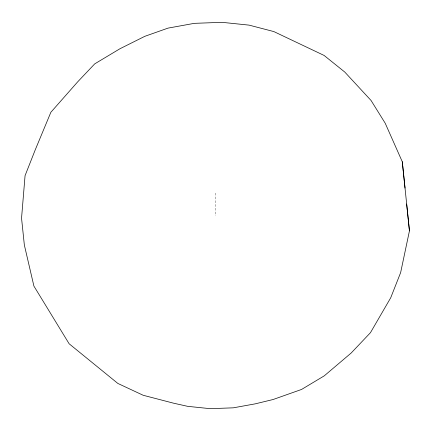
<?xml version="1.0" encoding="UTF-8"?>
<svg xmlns="http://www.w3.org/2000/svg" width="431" height="431" viewBox="0 0 431 431"><rect width="100%" height="100%" fill="white"/><g stroke="black" fill="none" stroke-linecap="round" stroke-linejoin="round"><path stroke-width="0.32" stroke-dasharray="2.15 1.62" d="M215.171 193.099L215.408 215.883"/><path stroke-width="0.65" d="M402.295 161.77L409.45 230.849L400.636 272.607L390.718 297.762L370.455 332.684L351.2 352.989L324.268 375.843L301.576 389.441L273.103 399.515L255.211 403.852L233.284 407.828L210.247 408.674L187.668 406.336L173.537 403.179L143.184 395.27L117.846 383.434L69.127 343.766L33.909 286.098L24.346 245.013L21.55 218.161L25.068 175.643L35.272 149.767L50.853 112.292L77.65 81.879L94.712 63.874L119.926 48.762L144.821 36.323L168.015 28.117L194.338 23.344L222.003 22.326L249.118 25.133L273.841 31.576L324.096 55.437L344.768 72.052L371.086 100.515L385.206 123.223L402.295 161.77L405.038 188.067M406.654 203.998L409.45 230.849"/></g></svg>
